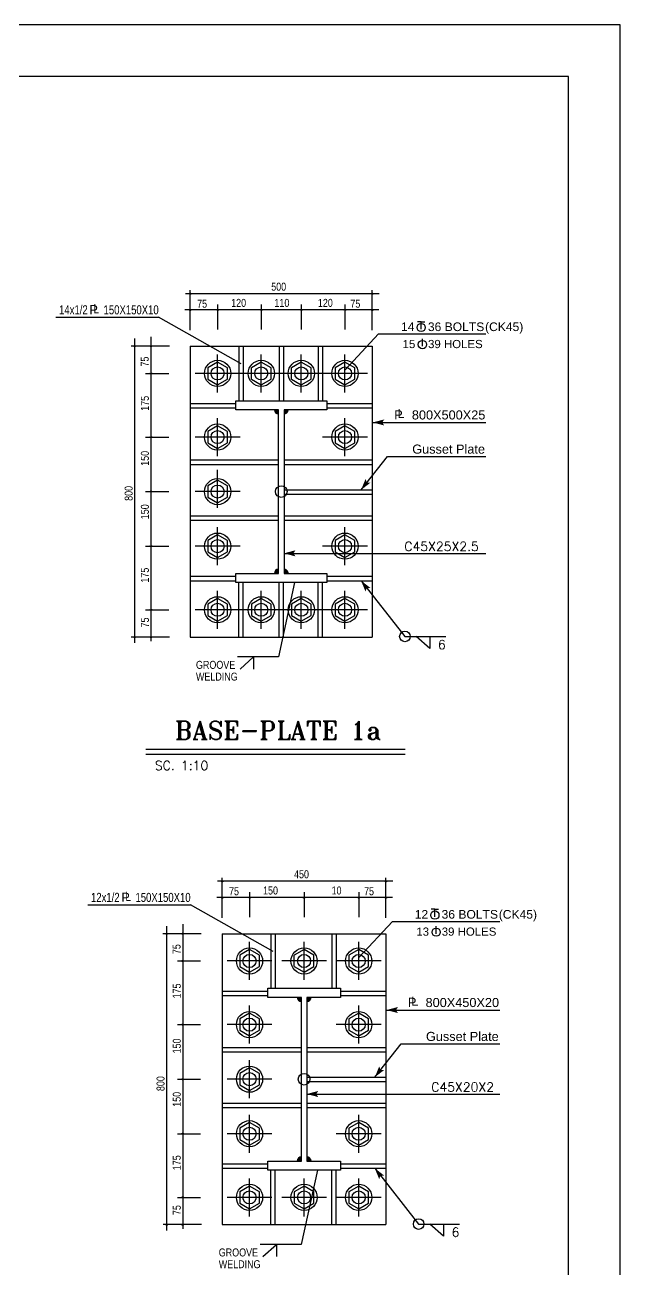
# Model space of a CAD drawing. Header units: inches. Extents: x 1387 to 2676, y -3005 to -2136.
# Drawn here: x 2567.7 to 2584.06, y -2319.87 to -2285.65 of the extents above; entities that cross this region are included whole.
import ezdxf
from ezdxf.enums import TextEntityAlignment as Align

# ---------------------------------------------------------------- set-up
doc = ezdxf.new("R2010")
doc.units = ezdxf.units.IN
doc.header["$MEASUREMENT"] = 0
doc.linetypes.add('HIDDEN', pattern=[0.375, 0.25, -0.125])
for name, color, linetype in [('1', 1, 'Continuous'), ('1R', 1, 'Continuous'), ('2Y', 2, 'Continuous'), ('3', 3, 'HIDDEN'), ('3G', 3, 'Continuous'), ('4C', 4, 'Continuous'), ('6M', 6, 'Continuous'), ('DIM', 8, 'Continuous'), ('lateral brace', 5, 'Continuous'), ('Layer4', 118, 'Continuous')]:
    doc.layers.add(name, color=color, linetype=linetype)
doc.styles.add('ROMANS', font='ROMANS')
doc.styles.add('ROMANT', font='romant')
doc.styles.get("Standard").update_dxf_attribs({"font": 'arial.ttf'})

msp = doc.modelspace()

# ---------------------------------------------------------------- hatches: boundary and pattern name
for points in [[(2574.674671, -2296.237975), (2574.559909, -2296.237975, 0.414414444), (2574.674671, -2296.352816)], [(2574.824671, -2296.237975), (2574.939433, -2296.237975, -0.414414444), (2574.824671, -2296.352816)], [(2574.674671, -2300.73837), (2574.559909, -2300.73837, -0.414414444), (2574.674671, -2300.623529)], [(2574.824671, -2300.73837), (2574.939433, -2300.73837, 0.414414444), (2574.824671, -2300.623529)], [(2575.301329, -2312.395638), (2575.186567, -2312.395638, 0.414414444), (2575.301329, -2312.510479)], [(2575.451329, -2312.395638), (2575.566091, -2312.395638, -0.414414444), (2575.451329, -2312.510479)], [(2575.301329, -2316.896033), (2575.186567, -2316.896033, -0.414414444), (2575.301329, -2316.781192)], [(2575.451329, -2316.896033), (2575.566091, -2316.896033, 0.414414444), (2575.451329, -2316.781192)]]:
    msp.add_hatch(color=1).paths.add_polyline_path(points)

# ---------------------------------------------------------------- linework, layer by layer
at = {"layer": '1'}
msp.add_lwpolyline([(2501.376004, -2343.703033), (2582.644355, -2343.703033), (2582.644355, -2287.070036), (2501.376004, -2287.070036)], close=True, dxfattribs=at)
at = {"layer": '1R'}
for p, q in [((2572.249671, -2294.047973), (2572.249671, -2292.947465)), ((2577.249671, -2294.047973), (2577.249671, -2292.947465)), ((2577.441179, -2293.046634), (2572.11949, -2293.046634)), ((2572.999671, -2293.342998), (2572.999671, -2294.030604)), ((2574.199671, -2293.342998), (2574.199671, -2294.030604)), ((2575.299671, -2293.342998), (2575.299671, -2294.030604)), ((2576.499671, -2293.342998), (2576.499671, -2294.030604)), ((2568.553536, -2293.691448), (2571.375824, -2293.691448)), ((2573.649873, -2294.973778), (2571.375824, -2293.691448)), ((2577.432501, -2293.492442), (2572.102133, -2293.492442)), ((2576.505655, -2295.141664), (2577.425194, -2294.150541)), ((2577.425194, -2294.150541), (2580.374774, -2294.150541)), ((2571.674556, -2294.487975), (2570.620634, -2294.487975)), ((2572.999671, -2295.760462), (2572.999671, -2294.715488)), ((2574.199671, -2295.760462), (2574.199671, -2294.715488)), ((2575.299671, -2295.760462), (2575.299671, -2294.715488)), ((2576.499671, -2295.760462), (2576.499671, -2294.715488)), ((2571.016166, -2295.237975), (2571.657187, -2295.237975)), ((2573.614877, -2295.237975), (2572.384465, -2295.237975)), ((2574.814877, -2295.237975), (2573.584465, -2295.237975)), ((2575.914877, -2295.237975), (2574.684465, -2295.237975)), ((2577.114877, -2295.237975), (2575.884465, -2295.237975)), ((2572.999671, -2297.510462), (2572.999671, -2296.465488)), ((2576.499671, -2297.510462), (2576.499671, -2296.465488)), ((2577.265928, -2296.586303), (2580.374774, -2296.586303)), ((2571.016166, -2296.987975), (2571.657187, -2296.987975)), ((2573.614877, -2296.987975), (2572.384465, -2296.987975)), ((2577.114877, -2296.987975), (2575.884465, -2296.987975)), ((2576.941518, -2298.441669), (2577.665331, -2297.52148)), ((2577.665331, -2297.52148), (2580.374774, -2297.52148)), ((2572.999671, -2298.937325), (2572.999671, -2297.892351)), ((2571.016166, -2298.487975), (2571.657187, -2298.487975)), ((2573.614877, -2298.487975), (2572.384465, -2298.487975)), ((2572.999671, -2300.510462), (2572.999671, -2299.465488)), ((2576.499671, -2300.510462), (2576.499671, -2299.465488)), ((2571.016166, -2299.987975), (2571.657187, -2299.987975)), ((2573.614877, -2299.987975), (2572.384465, -2299.987975)), ((2574.824671, -2300.185713), (2580.374774, -2300.185713)), ((2577.114877, -2299.987975), (2575.884465, -2299.987975)), ((2572.999671, -2302.260462), (2572.999671, -2301.215488)), ((2574.199671, -2302.260462), (2574.199671, -2301.215488)), ((2575.114324, -2300.987975), (2574.670368, -2303.032453)), ((2575.299671, -2302.260462), (2575.299671, -2301.215488)), ((2576.499671, -2302.260462), (2576.499671, -2301.215488)), ((2576.941518, -2300.937897), (2578.147874, -2302.471546)), ((2571.016166, -2301.737975), (2571.657187, -2301.737975)), ((2573.614877, -2301.737975), (2572.384465, -2301.737975)), ((2574.814877, -2301.737975), (2573.584465, -2301.737975)), ((2575.914877, -2301.737975), (2574.684465, -2301.737975)), ((2577.114877, -2301.737975), (2575.884465, -2301.737975)), ((2571.67981, -2302.487975), (2570.625888, -2302.487975)), ((2578.147874, -2302.471546), (2579.271587, -2302.471546)), ((2574.670368, -2303.032453), (2573.546655, -2303.032453)), ((2573.126329, -2310.205636), (2573.126329, -2309.105128)), ((2577.626329, -2310.205636), (2577.626329, -2309.105128)), ((2577.817837, -2309.204297), (2572.996148, -2309.204297)), ((2577.809159, -2309.650105), (2572.978791, -2309.650105)), ((2573.876329, -2309.500661), (2573.876329, -2310.188267)), ((2575.376329, -2309.500661), (2575.376329, -2310.188267)), ((2576.876329, -2309.500661), (2576.876329, -2310.188267)), ((2569.430195, -2309.849111), (2572.252482, -2309.849111)), ((2574.526531, -2311.131441), (2572.252482, -2309.849111)), ((2576.882313, -2311.299327), (2577.801852, -2310.308204)), ((2577.801852, -2310.308204), (2580.751432, -2310.308204)), ((2572.551214, -2310.645638), (2571.497292, -2310.645638)), ((2573.876329, -2311.918125), (2573.876329, -2310.873151)), ((2575.376329, -2311.918125), (2575.376329, -2310.873151)), ((2576.876329, -2311.918125), (2576.876329, -2310.873151)), ((2571.892824, -2311.395638), (2572.533845, -2311.395638)), ((2574.491536, -2311.395638), (2573.261123, -2311.395638)), ((2575.991536, -2311.395638), (2574.761123, -2311.395638)), ((2577.491536, -2311.395638), (2576.261123, -2311.395638)), ((2573.876329, -2313.668125), (2573.876329, -2312.623151)), ((2576.876329, -2313.668125), (2576.876329, -2312.623151)), ((2577.642586, -2312.743966), (2580.751432, -2312.743966)), ((2571.892824, -2313.145638), (2572.533845, -2313.145638)), ((2574.491536, -2313.145638), (2573.261123, -2313.145638)), ((2577.491536, -2313.145638), (2576.261123, -2313.145638)), ((2577.318176, -2314.592412), (2578.04199, -2313.672223)), ((2578.04199, -2313.672223), (2580.751432, -2313.672223)), ((2573.876329, -2315.168125), (2573.876329, -2314.123151)), ((2571.892824, -2314.645638), (2572.533845, -2314.645638)), ((2574.491536, -2314.645638), (2573.261123, -2314.645638)), ((2575.451329, -2315.053476), (2580.751432, -2315.053476)), ((2573.876329, -2316.668125), (2573.876329, -2315.623151)), ((2576.876329, -2316.668125), (2576.876329, -2315.623151)), ((2571.892824, -2316.145638), (2572.533845, -2316.145638)), ((2574.491536, -2316.145638), (2573.261123, -2316.145638)), ((2577.491536, -2316.145638), (2576.261123, -2316.145638)), ((2575.740982, -2317.145638), (2575.297026, -2319.190116)), ((2577.318176, -2317.09556), (2578.524532, -2318.629209)), ((2573.876329, -2318.418125), (2573.876329, -2317.373151)), ((2575.376329, -2318.418125), (2575.376329, -2317.373151)), ((2576.876329, -2318.418125), (2576.876329, -2317.373151)), ((2571.892824, -2317.895638), (2572.533845, -2317.895638)), ((2574.491536, -2317.895638), (2573.261123, -2317.895638)), ((2575.991536, -2317.895638), (2574.761123, -2317.895638)), ((2577.491536, -2317.895638), (2576.261123, -2317.895638)), ((2572.556468, -2318.645638), (2571.502546, -2318.645638)), ((2578.524532, -2318.629209), (2579.648245, -2318.629209)), ((2575.297026, -2319.190116), (2574.173313, -2319.190116))]:
    msp.add_line(p, q, dxfattribs=at)
at = {"layer": '2Y'}
for p, q in [((2572.999671, -2294.926206), (2572.729671, -2295.08209)), ((2572.729671, -2295.08209), (2572.729671, -2295.393859)), ((2573.269671, -2295.08209), (2572.999671, -2294.926206)), ((2573.269671, -2295.393859), (2573.269671, -2295.08209)), ((2574.199671, -2294.926206), (2573.929671, -2295.08209)), ((2573.929671, -2295.393859), (2573.929671, -2295.08209)), ((2574.469671, -2295.08209), (2574.199671, -2294.926206)), ((2574.469671, -2295.393859), (2574.469671, -2295.08209)), ((2575.299671, -2294.926206), (2575.029671, -2295.08209)), ((2575.029671, -2295.393859), (2575.029671, -2295.08209)), ((2575.569671, -2295.08209), (2575.299671, -2294.926206)), ((2575.569671, -2295.393859), (2575.569671, -2295.08209)), ((2576.499671, -2294.926206), (2576.229671, -2295.08209)), ((2576.229671, -2295.08209), (2576.229671, -2295.393859)), ((2576.769671, -2295.08209), (2576.499671, -2294.926206)), ((2576.769671, -2295.393859), (2576.769671, -2295.08209)), ((2572.729671, -2295.393859), (2572.999671, -2295.549744)), ((2572.999671, -2295.549744), (2573.269671, -2295.393859)), ((2573.929671, -2295.393859), (2574.199671, -2295.549744)), ((2574.199671, -2295.549744), (2574.469671, -2295.393859)), ((2575.029671, -2295.393859), (2575.299671, -2295.549744)), ((2575.299671, -2295.549744), (2575.569671, -2295.393859)), ((2576.229671, -2295.393859), (2576.499671, -2295.549744)), ((2576.499671, -2295.549744), (2576.769671, -2295.393859)), ((2572.999671, -2296.676206), (2572.729671, -2296.83209)), ((2573.269671, -2296.83209), (2572.999671, -2296.676206)), ((2576.499671, -2296.676206), (2576.229671, -2296.83209)), ((2576.769671, -2296.83209), (2576.499671, -2296.676206)), ((2572.729671, -2296.83209), (2572.729671, -2297.143859)), ((2573.269671, -2297.143859), (2573.269671, -2296.83209)), ((2576.229671, -2296.83209), (2576.229671, -2297.143859)), ((2576.769671, -2297.143859), (2576.769671, -2296.83209)), ((2572.729671, -2297.143859), (2572.999671, -2297.299744)), ((2572.999671, -2297.299744), (2573.269671, -2297.143859)), ((2576.229671, -2297.143859), (2576.499671, -2297.299744)), ((2576.499671, -2297.299744), (2576.769671, -2297.143859)), ((2572.999671, -2298.176206), (2572.729671, -2298.33209)), ((2572.729671, -2298.33209), (2572.729671, -2298.643859)), ((2573.269671, -2298.33209), (2572.999671, -2298.176206)), ((2573.269671, -2298.643859), (2573.269671, -2298.33209)), ((2572.729671, -2298.643859), (2572.999671, -2298.799744)), ((2572.999671, -2298.799744), (2573.269671, -2298.643859)), ((2572.999671, -2299.676206), (2572.729671, -2299.83209)), ((2572.729671, -2299.83209), (2572.729671, -2300.143859)), ((2573.269671, -2299.83209), (2572.999671, -2299.676206)), ((2573.269671, -2300.143859), (2573.269671, -2299.83209)), ((2576.499671, -2299.676206), (2576.229671, -2299.83209)), ((2576.229671, -2299.83209), (2576.229671, -2300.143859)), ((2576.769671, -2299.83209), (2576.499671, -2299.676206)), ((2576.769671, -2300.143859), (2576.769671, -2299.83209)), ((2572.729671, -2300.143859), (2572.999671, -2300.299744)), ((2572.999671, -2300.299744), (2573.269671, -2300.143859)), ((2576.229671, -2300.143859), (2576.499671, -2300.299744)), ((2576.499671, -2300.299744), (2576.769671, -2300.143859)), ((2572.999671, -2301.426206), (2572.729671, -2301.58209)), ((2572.729671, -2301.58209), (2572.729671, -2301.893859)), ((2573.269671, -2301.58209), (2572.999671, -2301.426206)), ((2573.269671, -2301.893859), (2573.269671, -2301.58209)), ((2574.199671, -2301.426206), (2573.929671, -2301.58209)), ((2573.929671, -2301.58209), (2573.929671, -2301.893859)), ((2574.469671, -2301.58209), (2574.199671, -2301.426206)), ((2574.469671, -2301.893859), (2574.469671, -2301.58209)), ((2575.299671, -2301.426206), (2575.029671, -2301.58209)), ((2575.029671, -2301.58209), (2575.029671, -2301.893859)), ((2575.569671, -2301.58209), (2575.299671, -2301.426206)), ((2575.569671, -2301.893859), (2575.569671, -2301.58209)), ((2576.499671, -2301.426206), (2576.229671, -2301.58209)), ((2576.229671, -2301.58209), (2576.229671, -2301.893859)), ((2576.769671, -2301.58209), (2576.499671, -2301.426206)), ((2576.769671, -2301.893859), (2576.769671, -2301.58209)), ((2572.729671, -2301.893859), (2572.999671, -2302.049744)), ((2572.999671, -2302.049744), (2573.269671, -2301.893859)), ((2573.929671, -2301.893859), (2574.199671, -2302.049744)), ((2574.199671, -2302.049744), (2574.469671, -2301.893859)), ((2575.029671, -2301.893859), (2575.299671, -2302.049744)), ((2575.299671, -2302.049744), (2575.569671, -2301.893859)), ((2576.229671, -2301.893859), (2576.499671, -2302.049744)), ((2576.499671, -2302.049744), (2576.769671, -2301.893859)), ((2573.876329, -2311.083869), (2573.606329, -2311.239753)), ((2574.146329, -2311.239753), (2573.876329, -2311.083869)), ((2575.376329, -2311.083869), (2575.106329, -2311.239753)), ((2575.646329, -2311.239753), (2575.376329, -2311.083869)), ((2576.876329, -2311.083869), (2576.606329, -2311.239753)), ((2577.146329, -2311.239753), (2576.876329, -2311.083869)), ((2573.606329, -2311.239753), (2573.606329, -2311.551522)), ((2574.146329, -2311.551522), (2574.146329, -2311.239753)), ((2575.106329, -2311.551522), (2575.106329, -2311.239753)), ((2575.646329, -2311.551522), (2575.646329, -2311.239753)), ((2576.606329, -2311.239753), (2576.606329, -2311.551522)), ((2577.146329, -2311.551522), (2577.146329, -2311.239753)), ((2573.606329, -2311.551522), (2573.876329, -2311.707407)), ((2573.876329, -2311.707407), (2574.146329, -2311.551522)), ((2575.106329, -2311.551522), (2575.376329, -2311.707407)), ((2575.376329, -2311.707407), (2575.646329, -2311.551522)), ((2576.606329, -2311.551522), (2576.876329, -2311.707407)), ((2576.876329, -2311.707407), (2577.146329, -2311.551522)), ((2573.876329, -2312.833869), (2573.606329, -2312.989753)), ((2574.146329, -2312.989753), (2573.876329, -2312.833869)), ((2576.876329, -2312.833869), (2576.606329, -2312.989753)), ((2577.146329, -2312.989753), (2576.876329, -2312.833869)), ((2573.606329, -2312.989753), (2573.606329, -2313.301522)), ((2574.146329, -2313.301522), (2574.146329, -2312.989753)), ((2576.606329, -2312.989753), (2576.606329, -2313.301522)), ((2577.146329, -2313.301522), (2577.146329, -2312.989753)), ((2573.606329, -2313.301522), (2573.876329, -2313.457407)), ((2573.876329, -2313.457407), (2574.146329, -2313.301522)), ((2576.606329, -2313.301522), (2576.876329, -2313.457407)), ((2576.876329, -2313.457407), (2577.146329, -2313.301522)), ((2573.876329, -2314.333869), (2573.606329, -2314.489753)), ((2573.606329, -2314.489753), (2573.606329, -2314.801522)), ((2574.146329, -2314.489753), (2573.876329, -2314.333869)), ((2574.146329, -2314.801522), (2574.146329, -2314.489753)), ((2573.606329, -2314.801522), (2573.876329, -2314.957407)), ((2573.876329, -2314.957407), (2574.146329, -2314.801522)), ((2573.876329, -2315.833869), (2573.606329, -2315.989753)), ((2574.146329, -2315.989753), (2573.876329, -2315.833869)), ((2576.876329, -2315.833869), (2576.606329, -2315.989753)), ((2577.146329, -2315.989753), (2576.876329, -2315.833869)), ((2573.606329, -2315.989753), (2573.606329, -2316.301522)), ((2574.146329, -2316.301522), (2574.146329, -2315.989753)), ((2576.606329, -2315.989753), (2576.606329, -2316.301522)), ((2577.146329, -2316.301522), (2577.146329, -2315.989753)), ((2573.606329, -2316.301522), (2573.876329, -2316.457407)), ((2573.876329, -2316.457407), (2574.146329, -2316.301522)), ((2576.606329, -2316.301522), (2576.876329, -2316.457407)), ((2576.876329, -2316.457407), (2577.146329, -2316.301522)), ((2573.876329, -2317.583869), (2573.606329, -2317.739753)), ((2574.146329, -2317.739753), (2573.876329, -2317.583869)), ((2575.376329, -2317.583869), (2575.106329, -2317.739753)), ((2575.646329, -2317.739753), (2575.376329, -2317.583869)), ((2576.876329, -2317.583869), (2576.606329, -2317.739753)), ((2577.146329, -2317.739753), (2576.876329, -2317.583869)), ((2573.606329, -2317.739753), (2573.606329, -2318.051522)), ((2574.146329, -2318.051522), (2574.146329, -2317.739753)), ((2575.106329, -2317.739753), (2575.106329, -2318.051522)), ((2575.646329, -2318.051522), (2575.646329, -2317.739753)), ((2576.606329, -2317.739753), (2576.606329, -2318.051522)), ((2577.146329, -2318.051522), (2577.146329, -2317.739753)), ((2573.606329, -2318.051522), (2573.876329, -2318.207407)), ((2573.876329, -2318.207407), (2574.146329, -2318.051522)), ((2575.106329, -2318.051522), (2575.376329, -2318.207407)), ((2575.376329, -2318.207407), (2575.646329, -2318.051522)), ((2576.606329, -2318.051522), (2576.876329, -2318.207407)), ((2576.876329, -2318.207407), (2577.146329, -2318.051522))]:
    msp.add_line(p, q, dxfattribs=at)
for centre, radius in [((2572.999671, -2295.237975), 0.36), ((2572.999671, -2295.237975), 0.18), ((2574.199671, -2295.237975), 0.36), ((2574.199671, -2295.237975), 0.18), ((2575.299671, -2295.237975), 0.36), ((2575.299671, -2295.237975), 0.18), ((2576.499671, -2295.237975), 0.36), ((2576.499671, -2295.237975), 0.18), ((2572.999671, -2296.987975), 0.36), ((2576.499671, -2296.987975), 0.36), ((2572.999671, -2296.987975), 0.18), ((2576.499671, -2296.987975), 0.18), ((2572.999671, -2298.487975), 0.36), ((2572.999671, -2298.487975), 0.18), ((2574.749671, -2298.487975), 0.16), ((2572.999671, -2299.987975), 0.36), ((2572.999671, -2299.987975), 0.18), ((2576.499671, -2299.987975), 0.36), ((2576.499671, -2299.987975), 0.18), ((2572.999671, -2301.737975), 0.36), ((2572.999671, -2301.737975), 0.18), ((2574.199671, -2301.737975), 0.36), ((2574.199671, -2301.737975), 0.18), ((2575.299671, -2301.737975), 0.36), ((2575.299671, -2301.737975), 0.18), ((2576.499671, -2301.737975), 0.36), ((2576.499671, -2301.737975), 0.18), ((2573.876329, -2311.395638), 0.36), ((2575.376329, -2311.395638), 0.36), ((2576.876329, -2311.395638), 0.36), ((2573.876329, -2311.395638), 0.18), ((2575.376329, -2311.395638), 0.18), ((2576.876329, -2311.395638), 0.18), ((2573.876329, -2313.145638), 0.36), ((2576.876329, -2313.145638), 0.36), ((2573.876329, -2313.145638), 0.18), ((2576.876329, -2313.145638), 0.18), ((2573.876329, -2314.645638), 0.36), ((2573.876329, -2314.645638), 0.18), ((2575.376329, -2314.645638), 0.16), ((2573.876329, -2316.145638), 0.36), ((2576.876329, -2316.145638), 0.36), ((2573.876329, -2316.145638), 0.18), ((2576.876329, -2316.145638), 0.18), ((2573.876329, -2317.895638), 0.36), ((2575.376329, -2317.895638), 0.36), ((2576.876329, -2317.895638), 0.36), ((2573.876329, -2317.895638), 0.18), ((2575.376329, -2317.895638), 0.18), ((2576.876329, -2317.895638), 0.18)]:
    msp.add_circle(centre, radius, dxfattribs=at)
at = {"layer": '3'}
for points in [[(2576.941518, -2298.441669), (2577.097571, -2298.237176), (2577.064964, -2298.141347)], [(2576.941518, -2298.441669), (2577.097571, -2298.237176), (2577.198608, -2298.243333)], [(2576.941518, -2300.937897), (2577.097571, -2301.14239), (2577.198608, -2301.136233)], [(2576.941518, -2300.937897), (2577.097571, -2301.14239), (2577.064964, -2301.238219)], [(2577.318176, -2314.592412), (2577.474229, -2314.387919), (2577.441622, -2314.292091)], [(2577.318176, -2314.592412), (2577.474229, -2314.387919), (2577.575266, -2314.394076)], [(2577.318176, -2317.09556), (2577.474229, -2317.300053), (2577.575266, -2317.293896)], [(2577.318176, -2317.09556), (2577.474229, -2317.300053), (2577.441622, -2317.395882)]]:
    msp.add_solid(points, dxfattribs=at)
at = {"layer": '3G'}
for p, q in [((2578.593079, -2293.815208), (2578.492219, -2293.815208)), ((2578.593079, -2294.021656), (2578.593079, -2293.815208)), ((2578.593079, -2293.815208), (2578.693939, -2293.815208)), ((2578.62832, -2294.490323), (2578.62832, -2294.283876)), ((2572.249671, -2294.487975), (2572.249671, -2302.487975)), ((2572.249671, -2294.487975), (2577.249671, -2294.487975)), ((2573.584506, -2294.487975), (2573.584506, -2295.987975)), ((2573.704506, -2294.487975), (2573.704506, -2295.987975)), ((2574.690354, -2294.487975), (2574.690354, -2295.987975)), ((2574.810354, -2294.487975), (2574.810354, -2295.987975)), ((2575.764152, -2294.487975), (2575.764152, -2295.987975)), ((2575.884152, -2294.487975), (2575.884152, -2295.987975)), ((2577.249671, -2294.487975), (2577.249671, -2302.487975)), ((2572.249671, -2296.066608), (2573.499671, -2296.066608)), ((2575.999671, -2296.066608), (2577.249671, -2296.066608)), ((2572.249671, -2296.186608), (2573.499671, -2296.186608)), ((2575.999671, -2296.186608), (2577.249671, -2296.186608)), ((2572.249671, -2297.618545), (2574.674671, -2297.618545)), ((2572.249671, -2297.738545), (2574.674671, -2297.738545)), ((2574.824671, -2297.618545), (2577.249671, -2297.618545)), ((2574.824671, -2297.738545), (2577.249671, -2297.738545)), ((2574.824671, -2298.441669), (2577.249671, -2298.441669)), ((2574.824671, -2298.561669), (2577.249671, -2298.561669)), ((2572.249671, -2299.15017), (2574.674671, -2299.15017)), ((2574.824671, -2299.15017), (2577.249671, -2299.15017)), ((2572.249671, -2299.27017), (2574.674671, -2299.27017)), ((2574.824671, -2299.27017), (2577.249671, -2299.27017)), ((2572.249671, -2300.817897), (2573.499671, -2300.817897)), ((2575.999671, -2300.817897), (2577.249671, -2300.817897)), ((2572.249671, -2300.937897), (2573.499671, -2300.937897)), ((2573.584506, -2302.487975), (2573.584506, -2300.987975)), ((2573.704506, -2302.487975), (2573.704506, -2300.987975)), ((2574.690354, -2302.487975), (2574.690354, -2300.987975)), ((2574.810354, -2302.487975), (2574.810354, -2300.987975)), ((2575.764152, -2302.487975), (2575.764152, -2300.987975)), ((2575.884152, -2302.487975), (2575.884152, -2300.987975)), ((2575.999671, -2300.937897), (2577.249671, -2300.937897)), ((2572.249671, -2302.487975), (2577.249671, -2302.487975)), ((2578.828372, -2302.806551), (2578.453669, -2302.471546)), ((2578.828372, -2302.471546), (2578.828372, -2302.806551)), ((2573.615167, -2303.367458), (2573.989869, -2303.032453)), ((2573.989869, -2303.032453), (2573.989869, -2303.367458)), ((2571.027283, -2305.570744), (2578.152813, -2305.570744)), ((2571.027283, -2305.705158), (2578.152813, -2305.705158)), ((2578.969737, -2309.972871), (2578.868877, -2309.972871)), ((2578.969737, -2310.179318), (2578.969737, -2309.972871)), ((2578.969737, -2309.972871), (2579.070597, -2309.972871)), ((2579.004979, -2310.647986), (2579.004979, -2310.441539)), ((2573.126329, -2310.645638), (2573.126329, -2318.645638)), ((2573.126329, -2310.645638), (2577.626329, -2310.645638)), ((2574.461164, -2310.645638), (2574.461164, -2312.145638)), ((2574.581164, -2310.645638), (2574.581164, -2312.145638)), ((2576.14081, -2310.645638), (2576.14081, -2312.145638)), ((2576.26081, -2310.645638), (2576.26081, -2312.145638)), ((2577.626329, -2310.645638), (2577.626329, -2318.645638)), ((2573.126329, -2312.224271), (2574.376329, -2312.224271)), ((2573.126329, -2312.344271), (2574.376329, -2312.344271)), ((2576.376329, -2312.224271), (2577.626329, -2312.224271)), ((2576.376329, -2312.344271), (2577.626329, -2312.344271)), ((2573.126329, -2313.776208), (2575.301329, -2313.776208)), ((2573.126329, -2313.896208), (2575.301329, -2313.896208)), ((2575.451329, -2313.776208), (2577.626329, -2313.776208)), ((2575.451329, -2313.896208), (2577.626329, -2313.896208)), ((2575.451329, -2314.592412), (2577.626329, -2314.592412)), ((2575.451329, -2314.712412), (2577.626329, -2314.712412)), ((2573.126329, -2315.307833), (2575.301329, -2315.307833)), ((2573.126329, -2315.427833), (2575.301329, -2315.427833)), ((2575.451329, -2315.307833), (2577.626329, -2315.307833)), ((2575.451329, -2315.427833), (2577.626329, -2315.427833)), ((2573.126329, -2316.97556), (2574.376329, -2316.97556)), ((2576.376329, -2316.97556), (2577.626329, -2316.97556)), ((2573.126329, -2317.09556), (2574.376329, -2317.09556)), ((2574.461164, -2318.645638), (2574.461164, -2317.145638)), ((2574.581164, -2318.645638), (2574.581164, -2317.145638)), ((2576.14081, -2318.645638), (2576.14081, -2317.145638)), ((2576.26081, -2318.645638), (2576.26081, -2317.145638)), ((2576.376329, -2317.09556), (2577.626329, -2317.09556)), ((2573.126329, -2318.645638), (2577.626329, -2318.645638)), ((2579.20503, -2318.964214), (2578.830328, -2318.629209)), ((2579.20503, -2318.629209), (2579.20503, -2318.964214)), ((2574.241825, -2319.525121), (2574.616527, -2319.190116)), ((2574.616527, -2319.190116), (2574.616527, -2319.525121))]:
    msp.add_line(p, q, dxfattribs=at)
for points in [[(2573.499671, -2300.987975), (2573.499671, -2300.737975), (2574.674671, -2300.737975), (2574.674671, -2296.237975), (2573.499671, -2296.237975), (2573.499671, -2295.987975), (2575.999671, -2295.987975), (2575.999671, -2296.237975), (2574.824671, -2296.237975), (2574.824671, -2300.737975), (2575.999671, -2300.737975), (2575.999671, -2300.987975)], [(2574.376329, -2317.145638), (2574.376329, -2316.895638), (2575.301329, -2316.895638), (2575.301329, -2312.395638), (2574.376329, -2312.395638), (2574.376329, -2312.145638), (2576.376329, -2312.145638), (2576.376329, -2312.395638), (2575.451329, -2312.395638), (2575.451329, -2316.895638), (2576.376329, -2316.895638), (2576.376329, -2317.145638)]]:
    msp.add_lwpolyline(points, close=True, dxfattribs=at)
for centre, radius in [((2578.593079, -2293.975778), 0.113545), ((2578.62832, -2294.444446), 0.113545), ((2578.147874, -2302.471546), 0.145312), ((2578.969737, -2310.133441), 0.113545), ((2579.004979, -2310.602109), 0.113545), ((2578.524532, -2318.629209), 0.145312)]:
    msp.add_circle(centre, radius, dxfattribs=at)
for centre, start, end in [((2574.674671, -2296.238054), 180.1579269, 270.1579269), ((2574.824671, -2296.238054), 269.8420731, 359.8420731), ((2574.824671, -2296.238054), 269.8420731, 359.8420731), ((2574.674671, -2300.738291), 89.8420731, 179.8420731), ((2574.674671, -2300.738291), 89.8420731, 179.8420731), ((2574.824671, -2300.738291), 0.1579269, 90.1579269), ((2574.824671, -2300.738291), 0.1579269, 90.1579269), ((2574.824671, -2300.738291), 0.1579269, 90.1579269), ((2575.301329, -2312.395716), 180.1579269, 270.1579269), ((2575.451329, -2312.395716), 269.8420731, 359.8420731), ((2575.451329, -2312.395716), 269.8420731, 359.8420731), ((2575.301329, -2316.895954), 89.8420731, 179.8420731), ((2575.301329, -2316.895954), 89.8420731, 179.8420731), ((2575.451329, -2316.895954), 0.1579269, 90.1579269), ((2575.451329, -2316.895954), 0.1579269, 90.1579269), ((2575.451329, -2316.895954), 0.1579269, 90.1579269)]:
    msp.add_arc(centre, 0.114762, start, end, dxfattribs=at)
for points in [[(2577.265928, -2296.586303), (2577.523163, -2296.586303), (2577.579563, -2296.502247)], [(2577.265928, -2296.586303), (2577.523163, -2296.586303), (2577.579563, -2296.670359)], [(2574.824671, -2300.185713), (2575.081906, -2300.185713), (2575.138306, -2300.101657)], [(2574.824671, -2300.185713), (2575.081906, -2300.185713), (2575.138306, -2300.269769)], [(2577.642586, -2312.743966), (2577.899821, -2312.743966), (2577.956221, -2312.65991)], [(2577.642586, -2312.743966), (2577.899821, -2312.743966), (2577.956221, -2312.828022)], [(2575.451329, -2315.053476), (2575.708564, -2315.053476), (2575.764964, -2314.96942)], [(2575.451329, -2315.053476), (2575.708564, -2315.053476), (2575.764964, -2315.137532)]]:
    msp.add_solid(points, dxfattribs=at)
at = {"layer": '6M', "color": 1}
for p, q in [((2570.719803, -2294.279327), (2570.719803, -2302.65035)), ((2571.16561, -2294.229327), (2571.16561, -2302.60035)), ((2571.596461, -2310.43699), (2571.596461, -2318.808013)), ((2572.042269, -2310.38699), (2572.042269, -2318.758013))]:
    msp.add_line(p, q, dxfattribs=at)
at = {"layer": '6M'}
for centre in [(2572.249671, -2293.046634), (2577.249671, -2293.046634), (2572.249671, -2293.492442), (2572.999671, -2293.492442), (2574.199671, -2293.492442), (2575.299671, -2293.492442), (2576.499671, -2293.492442), (2577.249671, -2293.492442), (2570.719803, -2294.487975), (2571.16561, -2294.487975), (2571.16561, -2295.237975), (2571.16561, -2296.987975), (2571.16561, -2298.487975), (2571.16561, -2299.987975), (2571.16561, -2301.737975), (2570.719803, -2302.487975), (2571.16561, -2302.487975), (2573.126329, -2309.204297), (2577.626329, -2309.204297), (2573.126329, -2309.650105), (2573.876329, -2309.650105), (2575.376329, -2309.650105), (2576.876329, -2309.650105), (2577.626329, -2309.650105), (2571.596461, -2310.645638), (2572.042269, -2310.645638), (2572.042269, -2311.395638), (2572.042269, -2313.145638), (2572.042269, -2314.645638), (2572.042269, -2316.145638), (2572.042269, -2317.895638), (2571.596461, -2318.645638), (2572.042269, -2318.645638)]:
    msp.add_circle(centre, 0.01894, dxfattribs=at)
at = {"layer": 'DIM'}
msp.add_lwpolyline([(2499.960179, -2345.118858), (2584.060179, -2345.118858), (2584.060179, -2285.654211), (2499.960179, -2285.654211)], close=True, dxfattribs=at)
at = {"layer": 'lateral brace'}
msp.add_lwpolyline([(2499.960179, -2345.118858), (2584.060179, -2345.118858), (2584.060179, -2285.654211), (2499.960179, -2285.654211)], close=True, dxfattribs=at)
at = {"layer": 'Layer4'}
msp.add_lwpolyline([(2584.060179, -2285.654211), (2499.960179, -2285.654211), (2499.960179, -2345.118858), (2584.060179, -2345.118858)], close=True, dxfattribs=at)

# ---------------------------------------------------------------- texts
at = {"layer": '3G', "width": 0.8}
for s, p in [('500', (2574.473144, -2292.963174)), ('75', (2572.436495, -2293.431413)), ('120', (2573.371948, -2293.408982)), ('110', (2574.561529, -2293.408982)), ('120', (2575.755063, -2293.408982)), ('75', (2576.647431, -2293.431413)), ('GROOVE', (2572.404752, -2303.362053)), ('WELDING', (2572.404752, -2303.68547)), ('450', (2575.099802, -2309.120837)), ('75', (2573.313153, -2309.589076)), ('150', (2574.248607, -2309.566645)), ('10', (2576.131721, -2309.566645)), ('75', (2577.024089, -2309.589076)), ('GROOVE', (2573.03141, -2319.519715)), ('WELDING', (2573.03141, -2319.843133))]:
    msp.add_text(s, height=0.22, dxfattribs=at).set_placement(p)
at = {"layer": '3G'}
for s, width, p in [('14x1/2      150X150X10', 0.75, (2570.011731, -2293.484691)), ('L', 0.8, (2569.665176, -2293.458907)), ('12x1/2      150X150X10', 0.75, (2570.888389, -2309.642354)), ('L', 0.8, (2570.541834, -2309.61657))]:
    msp.add_text(s, height=0.25, dxfattribs=dict(at, width=width)).set_placement(p, align=Align.MIDDLE)
for s, p in [('P', (2569.593993, -2293.485895)), ('P', (2577.969228, -2296.374217)), ('L', (2578.040412, -2296.340887)), ('800X500X25', (2579.3476, -2296.379546)), ('Gusset Plate', (2579.3476, -2297.314723)), ('P', (2570.470651, -2309.643558)), ('P', (2578.345886, -2312.531879)), ('L', (2578.41707, -2312.49855)), ('800X450X20', (2579.724258, -2312.537208)), ('Gusset Plate', (2579.724258, -2313.465466))]:
    msp.add_text(s, height=0.25, dxfattribs=at).set_placement(p, align=Align.MIDDLE)
for s, height, p in [('14    36 BOLTS', 0.2376, (2578.040257, -2294.073889)), ('(CK45)', 0.2376, (2580.349339, -2294.073889)), ('15    39 HOLES', 0.225, (2578.083357, -2294.542557)), ('12    36 BOLTS', 0.2376, (2578.416915, -2310.231552)), ('(CK45)', 0.2376, (2580.725997, -2310.231552)), ('13    39 HOLES', 0.225, (2578.460015, -2310.70022))]:
    msp.add_text(s, height=height, dxfattribs=at).set_placement(p)
at = {"layer": '3G', "width": 0.8}
for s, p in [('75', (2571.104582, -2295.049138)), ('175', (2571.110289, -2296.266841)), ('150', (2571.110289, -2297.77909)), ('800', (2570.664481, -2298.742244)), ('150', (2571.110289, -2299.247379)), ('175', (2571.110289, -2300.990941)), ('75', (2571.110289, -2302.224771)), ('75', (2571.98124, -2311.206801)), ('175', (2571.986947, -2312.424504)), ('150', (2571.986947, -2313.936753)), ('800', (2571.541139, -2314.973043)), ('150', (2571.986947, -2315.405042)), ('175', (2571.986947, -2317.148604)), ('75', (2571.986947, -2318.382434))]:
    msp.add_text(s, height=0.22, rotation=90, dxfattribs=at).set_placement(p)
at = {"layer": '3G', "style": 'ROMANT'}
for s, p in [('C45X25X2.5', (2579.15444, -2299.995642)), ('C45X20X2', (2579.731612, -2314.863405))]:
    msp.add_text(s, height=0.25, dxfattribs=at).set_placement(p, align=Align.MIDDLE)
at = {"layer": '3G'}
for s, style, p in [('6', 'ROMANS', (2579.053803, -2302.819958)), ('SC. 1:10', 'ROMANT', (2571.274594, -2306.146061)), ('6', 'ROMANS', (2579.430461, -2318.977621))]:
    msp.add_text(s, height=0.25, dxfattribs=dict(at, style=style)).set_placement(p)
at = {"layer": '4C', "style": 'ROMANT'}
msp.add_text('BASE-PLATE 1a', height=0.5, dxfattribs=at).set_placement((2571.830688, -2305.303733))

doc.saveas('drawing.dxf')
